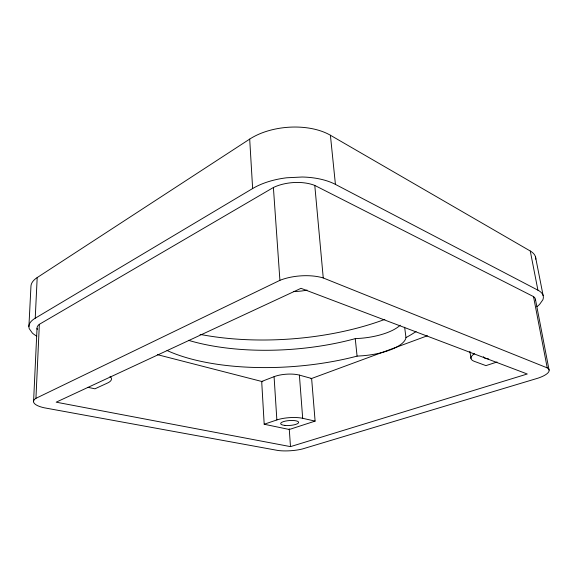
<?xml version="1.0" encoding="UTF-8"?>
<svg xmlns="http://www.w3.org/2000/svg" width="578" height="578" viewBox="0 0 578 578"><rect width="100%" height="100%" fill="white"/><g stroke="black" fill="none" stroke-linecap="round" stroke-linejoin="round"><path stroke-width="0.87" d="M533.516 296.601L547.236 367.883A25.627 7.369 -8.7 0 1 538.132 378.12L302.583 448.925A19.97 4.949 -4.1 0 1 277.967 450.472L44.145 407.779A26.241 7.687 0.5 0 1 35.937 398.336L39.347 324.309L273.394 187.503A32.137 16.603 -4.8 0 1 314.786 185.43L533.516 296.601A24.775 8.937 -10 0 1 535.438 300.35M33.567 401.746L37.028 328.391M36.768 336.158A44.94 16.617 1.6 0 1 32.332 333.022L29.29 328.752A44.94 16.617 1.6 0 1 35.229 318.211L37.194 277.57L249.689 139.103A54.896 30.807 -4.8 0 1 330.406 135.245L530.272 251.011A43.155 17.398 -10.5 0 1 535.77 259.197M28.9 326.556L30.937 286.594A44.094 18.084 2.4 0 1 37.194 277.57M35.229 318.211L252.637 188.544A56.254 28.618 -4.7 0 1 286.674 177.786L302.236 177.013A56.254 28.618 -4.7 0 1 335.421 184.396L537.916 290.178A43.964 15.974 -9.8 0 1 542.814 299.866L539.585 304.382A43.964 15.974 -9.8 0 1 536.969 306.622M35.937 398.336L279.911 280.337A33.618 14.016 -4.6 0 1 323.254 277.967L547.236 367.883M274.08 376.675L261.69 381.451L264.189 424.238L289.289 429.497L315.104 421.109L311.621 378.482L299.39 375.108A17.694 5.664 -4 0 0 274.08 376.675L276.862 419.946L264.189 424.238M310.877 378.756L427.431 335.746M497.029 362.016L485.932 365.621L474.509 361.423A22.419 7.037 -8.6 0 1 474.502 353.714M290.488 446.628L527.266 374.002L300.994 288.321L56.182 402.18L290.488 446.628L289.246 428.804M188.428 340.305A151.284 63.016 -4.2 0 0 355.246 338.65L360.983 338.274A41.941 15.678 -6.2 0 0 400.2 325.212M167.042 350.499A152.758 60.307 -4.2 0 0 357.081 356.127L362.847 355.745A42.31 14.977 -6 0 0 389.11 350.34M87.878 387.325L94.944 388.806L107.559 383.012A22.889 7.304 0.4 0 0 110.022 376.379M276.862 419.946A18.048 4.927 -4.1 0 1 302.684 418.306L315.104 421.109M157.368 354.639L262.846 381.747M535.51 256.907L543.132 295.56M530.272 251.011L537.916 290.178M535.43 299.317L549.1 370.108M469.871 351.345L470.991 358.439M404.643 327.227L405.973 337.595A42.31 14.977 -6 0 1 389.883 350.051M355.253 338.65L357.074 356.127M330.406 135.245L335.421 184.396M314.786 185.43L323.254 277.967M299.39 375.108L302.684 418.306M273.394 187.503L279.911 280.337M249.689 139.103L252.637 188.544M488.489 358.873A11.213 3.511 -8.6 0 1 483.504 356.713M416.073 331.526A152.758 60.307 -4.2 0 1 405.973 337.595M384.861 319.367A171.962 75.602 -4.2 0 1 200.067 334.38M37.267 329.453A25.36 9.313 1.9 0 1 39.347 324.309M307.048 290.084A28.344 12.16 -4.6 0 1 293.776 291.5M284.968 425.408A9.01 2.457 -4.1 0 0 298.645 422.467A9.01 2.457 -4.1 0 0 285.359 421.116A9.01 2.457 -4.1 0 0 284.968 425.408"/></g></svg>
